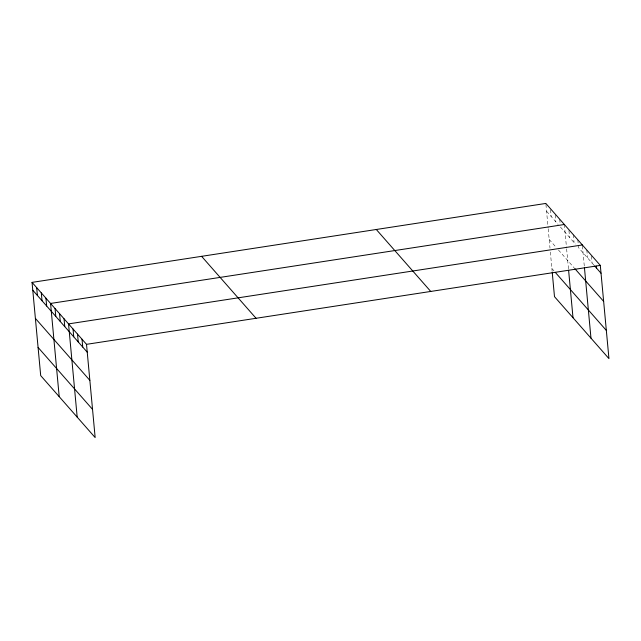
<?xml version="1.0" encoding="UTF-8"?>
<svg xmlns="http://www.w3.org/2000/svg" width="641" height="641" viewBox="0 0 641 641"><rect width="100%" height="100%" fill="white"/><g stroke="black" fill="none" stroke-linecap="round" stroke-linejoin="round"><path stroke-width="0.48" stroke-dasharray="3.21 2.4" d="M546.573 211.274L558.143 224.438M560.458 227.066L575.354 244.021M593.967 265.19L578.567 247.666L577.837 239.838M549.185 239.446L556.124 247.346M558.439 249.982L574.12 267.818M551.877 268.483L554.193 271.111M591.411 256.152L592.044 263.002M586.819 250.062L587.549 257.89M582.421 245.928L584.32 266.384M573.342 234.726L574.072 242.554M568.944 230.592L569.577 237.442M564.36 224.502L566.524 247.883M566.62 248.852L568.511 269.22M559.729 219.238L560.09 223.156M555.194 214.951L555.827 221.802M550.563 209.687L551.196 216.538M545.932 204.415L548.103 227.787M548.191 228.757L549.994 248.155M550.347 252.033L552.149 271.399"/><path stroke-width="0.96" d="M32.05 282.385L86.511 344.337L95.156 437.563L40.695 375.61L32.05 282.385L545.844 203.437L600.305 265.39L608.95 358.615L554.489 296.663L552.238 272.369M564.36 224.502L50.567 303.449L59.212 396.675M582.332 244.95L68.539 323.897L77.184 417.115M86.511 344.337L600.305 265.39M594.608 265.919L601.026 273.226M574.761 268.547L603.646 301.398M555.346 272.433L606.338 330.435M376.291 229.494L430.752 291.447M201.603 256.336L256.063 318.289M32.779 290.221L87.232 352.173M35.391 318.393L89.852 380.345M38.083 347.43L92.544 409.383M596.354 266.151L596.539 268.114M584.408 267.353L590.978 338.168M568.599 270.19L573.006 317.728M82.016 339.225L82.745 347.061M77.521 334.121L78.25 341.949M73.034 329.009L73.755 336.837M64.044 318.785L64.773 326.614M59.549 313.673L60.278 321.502M55.062 308.561L55.783 316.39M45.936 298.185L46.665 306.013M41.304 292.921L42.034 300.749M36.681 287.657L37.402 295.485"/></g></svg>
